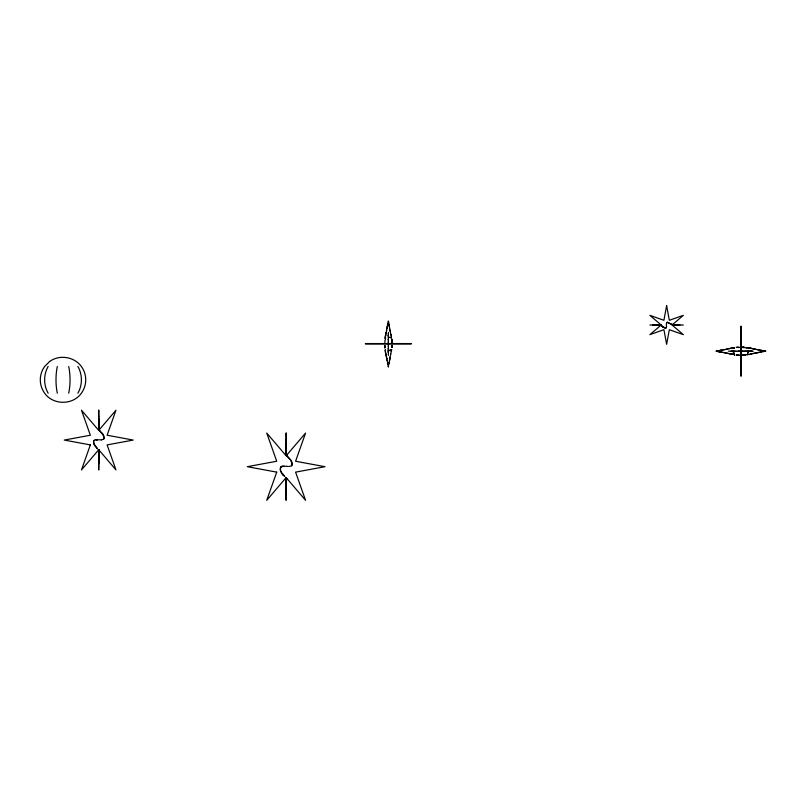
<?xml version="1.0" encoding="UTF-8"?>
<svg xmlns="http://www.w3.org/2000/svg" width="806" height="806" viewBox="0 0 806 806"><rect width="100%" height="100%" fill="white"/><g stroke="black" fill="none" stroke-linecap="round" stroke-linejoin="round"><path stroke-width="1.21" d="M98.735 469.626L98.735 468.76M98.735 467.732L98.735 462.523M98.735 462.362L98.735 454.634L98.725 461.334M98.725 457.707L98.725 457.516M101.516 439.885L103.591 439.21A2.166 2.106 44.7 0 0 104.004 438.535L103.118 434.676L98.806 429.628A3.587 2.549 4.5 0 1 98.705 429.346L98.675 429.064A4.997 3.607 -14.2 0 1 98.664 428.812L98.664 427.311M98.735 422.263L98.735 421.467L98.715 423.432A28.553 26.568 -25 0 0 98.735 424.178L98.735 426.082L98.725 424.48M98.735 422.707L98.735 419.029M98.735 418.808L98.735 415.866L98.735 416.5M98.735 414.929L98.735 411.755M98.735 411.453L98.735 410.194L98.735 421.175L98.735 418.636M98.735 469.938L98.735 458.946L98.735 460.468M98.735 459.914L98.735 460.71M286.15 497.242L286.15 500.325C285.012 494.541 287.138 480.195 285.656 477.283M286.15 496.063L286.16 488.436L286.15 489.494M286.201 483.902L286.17 484.728L286.16 483.187L286.16 487.892M286.16 487.711L286.17 484.728L286.15 486.23M287.017 455.894L286.039 454.393A4.07 2.791 -35.3 0 1 286.029 454.06L286.09 452.277A13.349 9.823 -20.9 0 0 286.14 451.793L286.16 450.06L286.039 454.846L291.097 460.619L292.094 464.961A2.438 2.368 44.9 0 1 291.631 465.727L289.445 466.473M286.14 448.348L286.15 452.599L286.14 448.801A32.19 29.953 -25 0 1 286.16 447.965L286.15 445.134L286.16 446.413M286.15 447.149L286.15 443.884M286.14 447.683L286.15 443.008M286.15 442.756L286.15 439.451L286.15 440.157M286.15 438.736L286.15 435.19M286.15 434.817L286.15 433.054L286.15 444.308M286.15 490.743L286.16 489.665M286.15 490.632L286.16 484.084M286.15 448.912L286.14 447.985L286.14 450.342M286.16 446.383L286.201 450.473M286.16 445.668L286.15 442.554M388.361 335.205L388.361 336.979L389.832 337.492M388.361 334.329L388.361 335.598M388.351 352.293L388.361 352.282A19.022 6.307 -9.4 0 1 388.361 352.121L388.371 351.94M388.361 355.416L388.361 350.126M388.361 352.534L388.361 350.036M388.361 348.091L388.361 349.008L388.381 345.955A7.889 4.997 -18.2 0 0 388.351 345.734L388.341 345.442M388.361 339.185L388.361 341.069M388.361 337.21L388.361 335.961M388.361 333.533L388.361 332.999M388.361 332.828L388.361 333.885M391.877 347.537L392.059 345.673M103.591 439.21C106.372 434.051 97.717 432.107 98.654 427.593M99.46 430.565L98.624 429.548L98.765 427.22A11.828 8.685 -21.5 0 0 98.695 426.837L98.735 419.654M98.735 422.183L98.725 422.979M98.735 421.397L98.725 420.934M98.725 456.931L98.937 450.584L98.261 449.446M286.16 488.869L286.16 487.993M384.855 347.98L384.925 345.714M384.875 342.57L384.976 340.505M388.301 342.953L388.321 342.328M98.725 423.533L98.725 424.43L98.735 422.052M98.735 456.478L98.735 458.987M388.361 349.411L388.361 348.917M388.361 339.054L388.361 337.392M388.361 335.78L388.361 334.51M388.361 349.189L388.361 349.905M98.735 424.278L98.735 426.324L98.715 424.178M286.15 449.446L286.14 448.801M286.15 447.451L286.15 446.554M286.15 484.799L286.16 483.701M388.351 339.81L388.361 339.276M388.351 339.991L388.361 339.457M98.725 425.024L98.675 429.064M99.491 430.475L98.604 428.852A5.189 3.667 -29.6 0 1 98.574 428.591L98.705 425.85M98.725 424.762L98.725 423.765M286.281 477.857C286.775 481.656 285.888 476.134 286.271 478.432L286.211 477.676L286.19 483.247L286.644 478.492L285.868 477.414L286.271 477.998M98.644 429.145A3.536 2.428 -35.4 0 1 98.624 428.883L98.644 427.774M286.09 452.116L286.16 451.31M98.725 455.662L98.745 455.209M286.1 452.015L286.08 454.03A5.743 4.131 -16 0 0 286.11 454.302A4.493 3.254 -4.7 0 0 286.13 454.624A4.03 2.861 4.6 0 0 286.231 454.947A4.171 2.831 12.5 0 0 286.382 455.289M286.14 450.232L286.15 450.02M98.604 428.54L98.644 427.926M98.675 426.979L98.705 426.243L98.664 427.412M286.049 453.536L286.19 452.237M384.835 347.729L384.905 345.573M391.887 347.467L391.907 346.812M286.039 454.393L286.059 452.851M388.371 346.358L388.371 345.734M388.351 341.986L388.361 341.452L388.522 344.142A2.771 2.116 54.7 0 1 388.714 343.95A2.932 2.136 -22.4 0 1 388.573 343.749M666.502 326.833C666.814 328.203 665.675 323.156 667.066 322.319A1.461 1.411 43.5 0 1 667.499 322.188C671.076 324.203 673.866 325.614 678.259 324.999M98.937 451.148L98.725 454.05L98.916 450.403M286.321 479.731L286.432 478.996M392.069 345.331L391.847 347.416M98.826 451.189L98.695 452.378M286.029 480.426L286.372 479.379M388.371 351.89C387.041 349.854 394.718 349.633 390.487 350.237M385.258 337.543L385.359 336.596M385.218 337.916L385.177 338.359M385.308 336.999L385.993 333.069M385.379 336.354L385.47 335.649M286.039 453.395L286.15 452.599M286.271 479.953L286.14 480.95L286.321 479.691M98.624 452.106L98.755 451.461M98.614 452.74L98.866 449.97M286.029 481.011L286.201 483.64M385.53 335.236L385.893 333.472M387.837 323.73L388.24 321.523M387.807 323.931L387.877 323.488M389.63 359.899L390.175 356.917M389.731 359.295L389.53 360.514M386.799 329.402L387.082 327.77M389.772 359.093L389.983 357.864M389.56 360.312L389.419 361.128M390.759 353.995L391.595 349.512L391.263 351.245M390.779 353.925L390.618 354.811M386.991 328.244L387.273 326.752M389.489 360.715L389.338 361.531M386.689 330.047L386.427 331.337L386.648 330.218M387.676 324.717L387.283 326.682M388.694 365.068L389.076 362.891M388.331 321.01L388.462 321.624M387.555 325.322L387.454 325.866M388.24 366.357L388.371 366.76M389.096 362.821L389.248 362.005M388.341 366.901L388.502 366.085M389.046 363.093L389.147 362.549M387.233 326.954L387.343 326.41M390.023 357.663L390.507 355.355M747.756 352.968L748.462 351.124L753.267 351.174M747.666 353.411L747.767 352.937M747.817 352.706L748.069 351.718M385.228 339.83L385.54 338.419M734.185 348.383L734.457 347.708M98.795 451.31L98.926 450.111L98.624 452.912A4.816 3.718 3.1 0 0 98.584 453.194A6.085 4.705 2 0 0 98.604 453.516L98.634 453.849M665.383 328.032L665.645 327.992A1.209 1.179 45.1 0 0 666.139 327.73L666.23 327.649M386.306 331.84L386.064 332.797M385.923 333.372L386.155 332.455M747.494 354.136L747.021 354.801L747.857 354.489M98.886 450.997L98.896 450.957A5.592 3.929 -17.7 0 0 98.876 450.735M388.492 344.182L388.28 345.018M280.951 467.017C282.15 465.264 290.16 466.916 288.125 466.362M97.123 439.864L94.735 439.784L93.728 440.902A2.7 2.62 48.6 0 0 93.637 441.225A3.436 3.335 46.6 0 0 93.597 441.597L93.939 443.894A8.654 8.584 -7.8 0 0 94.121 444.398A9.188 9.118 -16.3 0 0 94.342 444.892A9.571 9.501 -25.5 0 0 94.584 445.375A9.753 9.672 -31.7 0 0 94.755 445.678L97.375 448.65M284.256 466.402C280.78 464.911 278.856 469.948 281.495 472.669A11.083 10.992 -27.6 0 0 281.687 473.011L284.629 476.356M291.631 465.727C294.543 460.831 286.039 456.982 286.039 453.738A6.015 4.201 -32.1 0 0 286.049 454.06L286.926 455.783M746.9 347.668C748.17 348.273 745.933 347.497 748.482 347.88M391.625 338.288L391.202 337.805M666.179 327.568L665.242 328.032M740.825 351.547L740.633 351.366A3.002 2.287 -34.2 0 1 740.815 351.557L747.625 351.174M280.891 467.208L281.375 466.835M388.361 350.751L389.903 350.358M732.986 351.114C736.634 361.42 733.923 349.371 731.767 351.164A20.613 6.831 80.6 0 1 731.959 351.174L733.682 351.174M665.877 327.78L666.149 327.649A1.199 1.138 26.3 0 1 665.877 327.77L663.237 327.155M676.526 324.999L672.164 325.08L678.592 324.999L675.005 325.009L677.342 324.999L676.355 324.999M385.52 337.875L385.006 338.147L385.721 337.815M95.642 439.733L96.105 439.582M95.864 439.663L97.204 439.885M667.066 322.319C670.632 323.81 674.3 325.846 675.63 324.999M729.118 348.726C727.143 348.847 736.372 347.336 732.432 347.97M730.337 348.394L732.14 348.001M730.004 348.494L729.49 348.635M751.061 353.965L759.484 352.303M751.212 353.915L752.159 353.663M750.396 354.136C752.028 353.824 747.454 354.69 749.147 354.378M726.327 349.22L728.453 348.837M726.468 349.189L728.02 348.897M755.434 353.048L757.459 352.655M755.111 353.129L753.529 353.421M759.776 352.242L761.217 351.97M759.998 352.192L760.693 352.061M724.01 349.673C718.922 350.56 729.128 348.776 724.302 349.633M722.428 349.955L721.652 350.106M759.081 352.383L757.61 352.635M717.501 350.862L718.126 350.741M718.015 350.771L720.181 350.368M763.564 351.547L764.34 351.406M718.237 350.721L719.083 350.57M763.342 351.587L763.645 351.537M763.937 351.476L764.965 351.285M721.36 350.157L720.624 350.298L721.209 350.187M717.35 350.892L717.713 350.822M764.451 351.386L765.226 351.235M762.939 351.668L762.869 351.678M752.461 353.592L753.046 353.491M716.725 351.013L716.463 351.053M765.116 351.255L765.629 351.134M715.95 351.154L718.126 351.557M760.804 352.041L761.62 351.9M720.03 350.398L720.665 350.288M761.982 351.839L761.801 351.869M761.872 351.859L761.287 351.96M739.656 351.084L739.082 351.164L740.24 351.154M661.716 325.856L660.648 324.989L658.623 324.989L660.729 324.939L663.509 327.327M101.274 439.925L96.73 439.673M739.102 351.164L738.639 351.194M281.405 466.422L281.989 466.402M659.902 324.959L659.399 324.969L661.111 325.322M736.523 355.053L739.314 355.184M659.61 324.999L657.908 324.999L659.399 324.969M745.812 355.043L742.658 354.952L745.631 355.073M747.565 354.509L748.562 354.439L748.049 354.479M673.524 324.949L674.944 325.009M659.147 324.999L654.653 324.999M672.637 325.14L674.078 324.969M741.893 351.104L742.648 351.134M658.633 324.999L658.018 324.999L658.895 325.009M658.371 324.999L658.834 325.009M744.059 351.174L742.578 351.134M739.314 355.194L736.875 355.023M744.301 351.164L745.49 351.164M736.442 347.376L739.031 347.446L736.311 347.356M654.482 324.999L656.779 324.999M654.784 324.999L658.29 324.999L655.409 324.999M656.376 324.999L657.313 324.999A16.019 14.911 -65 0 1 657.716 324.999L649.878 324.999M743.082 347.396L743.827 347.426L742.326 347.406L744.563 347.487L742.306 347.396L744.613 347.477L742.296 347.396M735.918 351.174L736.744 351.164M731.002 351.174L730.881 351.174M734.125 351.174L735.243 351.174M736.966 351.164L738.205 351.184M734.316 351.174L735.143 351.174M737.722 355.023L737.057 354.942M655.147 324.999L656.013 324.999M739.112 347.426L739.757 347.446M747.041 351.174L745.782 351.174M750.436 351.174L751.484 351.174M750.588 351.174L748.109 351.174M652.507 324.999L653.767 324.999M678.672 324.999L679.962 324.999M683.357 324.999L676.899 324.999M365.4 343.568L411.322 343.568M365.4 343.94L411.322 343.94M728.392 351.174L733.057 351.174M748.21 351.174L747.434 351.174M751.666 351.174L752.26 351.174M673.937 324.989L674.693 324.999M674.29 324.989L674.431 324.999A9.843 9.068 58.8 0 0 674.975 325.04M742.578 354.942L743.263 354.983L742.608 354.932M748.26 347.86L752.864 348.676M748.522 347.89L749.812 348.041M750.255 348.101L753.046 348.726M763.494 350.741L762.536 350.58M762.939 350.64L764.38 350.902M762.466 350.57L762.355 350.55M723.234 352.494L721.723 352.232M723.607 352.554L721.32 352.151M723.385 352.524L729.712 353.733M757.237 349.592L756.391 349.441M756.834 349.522L759.443 349.995M757.428 349.623L761.73 350.439M730.961 353.955L729.853 353.763M724.191 352.655L727.425 353.28M731.032 353.965L731.989 354.136M761.841 350.459L760.401 350.187M763.564 350.751L765.7 351.154M719.002 351.718L718.307 351.587L719.889 351.869M719.113 351.738L720.292 351.95M718.307 351.587L717.018 351.356M733.128 354.358L728.02 353.401M732.06 354.146L733.752 354.489M764.491 350.922L765.116 351.033M720.03 351.9L720.735 352.041M720.363 351.96L721.249 352.141M733.833 354.499L734.417 354.62L733.571 354.449M390.044 337.543L390.839 337.714M745.278 347.769L746.799 348.111M753.892 348.938L755.988 349.371L753.781 348.907M752.935 348.696L753.227 348.766M385.6 350.026L385.177 349.925A6.398 0.806 1.6 0 0 385.298 350.026L385.379 351.386L385.228 350.197M662.935 327.024L664.628 327.911L662.623 326.793M663.147 327.095L662.028 326.148M97.415 448.68L93.919 443.834A8.02 7.929 13.8 0 1 93.818 443.461L93.778 443.34A7.204 7.093 24.4 0 1 93.698 442.917A6.377 6.267 30.5 0 1 93.627 442.444A5.4 5.299 35.8 0 1 93.587 442.01A4.413 4.302 42.1 0 1 93.597 441.597L93.728 440.902A2.206 2.136 50.5 0 1 93.839 440.62M284.407 476.165L281.495 472.669A10.81 10.72 -16 0 1 281.213 472.125A10.357 10.266 -5 0 1 280.972 471.56A9.763 9.662 5.3 0 1 280.77 470.996A9.027 8.916 14.9 0 1 280.609 470.442A8.151 8.04 23.6 0 1 280.488 469.898A7.153 7.032 31.6 0 1 280.407 469.374A6.075 5.934 38.8 0 1 280.377 468.88A4.947 4.816 45.3 0 1 280.387 468.417A3.859 3.738 51.1 0 1 280.438 468.004A3.033 2.932 53.8 0 1 280.518 467.631A2.468 2.378 56.6 0 1 280.649 467.319M101.838 433.054L102.876 434.515M99.279 430.192L98.745 429.346A4 2.902 -5.6 0 1 98.664 429.064M286.745 455.541L286.08 454.03A3.093 2.831 19.6 0 0 286.17 454.433M102.352 433.709L102.997 434.736M98.947 450.524L98.463 449.657L98.836 450.111M746.94 354.711L747.454 354.519A5.995 0.887 -89.2 0 0 747.474 354.368M286.483 455.269L286.17 454.614M98.705 429.407L98.826 429.658A3.738 2.519 13.4 0 0 98.947 429.93L98.735 429.175A2.71 2.478 18.5 0 1 98.664 428.863L98.745 429.195M386.83 358.579L385.752 353.491M385.893 353.925L385.681 353.25M391.404 337.17L390.91 334.389M390.85 334.188L391.101 335.105M390.124 330.591L390.658 333.472M386.487 357.018L386.608 357.532M390.054 330.279L390.225 331.024M390.013 330.107L389.892 329.533M386.457 356.846L386.306 356.03M389.318 326.309L389.479 327.085M390.275 331.266L390.406 331.981M389.268 326.037L389.671 328.213M389.288 326.138L389.238 325.906M386.084 354.68L386.286 355.899M386.759 358.207L386.88 358.851M387.182 360.655L387.343 361.461M387.233 360.927L387.112 360.242M388.603 322.4L388.442 321.523M388.764 323.216L388.552 322.128M387.867 364.383L388.2 366.115M388.784 323.357L388.935 324.173M387.888 364.453L387.706 363.506M387.444 362.005L387.686 363.365M389.157 325.423L389.046 324.778M389.802 329.029L389.701 328.415M389.006 324.576L389.086 325.05M386.89 358.882L387.061 359.939M286.15 482.381L286.19 483.197M286.16 483.137L285.989 481.464A5.41 4.181 2.4 0 1 285.999 481.101L285.989 481.464A6.811 5.269 0.9 0 0 286.009 481.837L286.049 482.159M385.429 351.96L385.611 352.978L385.389 351.487M391.313 336.193L391.414 337.341M391.938 339.336L391.847 342.248L391.968 339.497M98.664 453.415L98.624 452.861L98.685 453.657M98.735 454.534L98.664 454.01L98.765 454.806M98.705 453.506L98.695 453.728M286.13 481.827L286.14 480.97L286.13 481.666M286.15 487.177L286.14 485.927M286.16 487.005L286.16 488.245M98.735 458.181L98.715 457.153M286.15 444.741L286.15 445.285M286.14 448.519L286.15 446.927M286.15 488.95L286.15 489.927M286.15 491.086L286.15 493.282M98.725 423.926L98.735 422.515M98.735 461.727L98.735 463.682M741.218 326.299L741.218 376.049M740.825 326.299L740.825 376.049M48.148 393.197A22.719 18.377 90 0 1 48.148 366.488M57.337 393.197A22.719 7.022 -90 0 1 57.337 366.488M68.691 366.488A22.719 7.022 90 0 1 68.691 393.197M77.88 366.488A22.719 18.377 -90 0 1 77.88 393.197M99.601 430.243A4.161 1.491 35.3 0 1 99.36 429.981M99.078 430.263A4.423 2.811 19 0 1 98.856 429.93M98.775 453.959A17.551 16.17 30.9 0 1 98.806 454.967M287.107 455.632A4.685 1.703 35.1 0 1 286.835 455.33M286.563 455.652A4.957 3.133 19.3 0 1 286.311 455.279M286.321 478.663A5.995 4.211 -17.7 0 1 286.241 478.955M286.201 482.341A19.787 18.226 31.2 0 1 286.241 483.469M286.614 455.35A4.423 3.99 24.5 0 1 286.452 455.098M740.845 351.577A3.174 2.317 67.9 0 1 741.036 351.396A2.67 1.914 76.9 0 1 741.218 351.275M738.88 351.154A8.554 5.41 71.9 0 1 738.628 351.154M734.226 347.97A6.922 0.846 -88 0 1 734.286 347.809M749.822 348.363A10.196 4.342 10.7 0 1 750.235 348.434M385.752 335.639A9.42 4.04 -79.3 0 1 385.812 335.256M392.008 340.243L391.998 340.888L392.008 340.243M384.905 346.338L384.875 346.953L384.905 346.338M391.968 346.096L391.928 346.751L391.968 346.096M391.877 341.684L391.837 342.328L391.907 341.663M391.998 346.066L391.928 346.711L392.008 346.056M666.622 305.675L663.912 320.304L649.878 315.337L661.202 324.999L649.878 334.661L663.912 329.694L666.622 344.333L669.333 329.694L683.357 334.661L672.043 324.999L683.357 315.337L669.333 320.304L666.622 305.675M90.353 444.902L81.487 469.938L98.735 449.738L115.973 469.938L107.107 444.902L133.222 440.066L107.107 435.23L115.973 410.194L98.735 430.394L81.487 410.194L90.353 435.23L64.238 440.066L90.353 444.902M276.72 472.135L266.736 500.325L286.15 477.585L305.575 500.325L295.59 472.135L324.989 466.694L295.59 461.244L305.575 433.054L286.15 455.793L266.736 433.054L276.72 461.244L247.311 466.694L276.72 472.135M49.66 361.461L44.642 366.488A22.719 22.719 0 0 0 44.642 393.197C53.216 405.327 72.822 405.327 81.396 393.197A22.719 22.719 0 0 0 81.396 366.488C74.212 356.665 59.533 354.338 49.66 361.461M738.296 347.406L737.561 347.396L738.225 347.426M283.007 474.925L282.09 473.666L283.007 474.925M98.735 459.208L98.725 457.949L98.735 459.208"/></g></svg>
